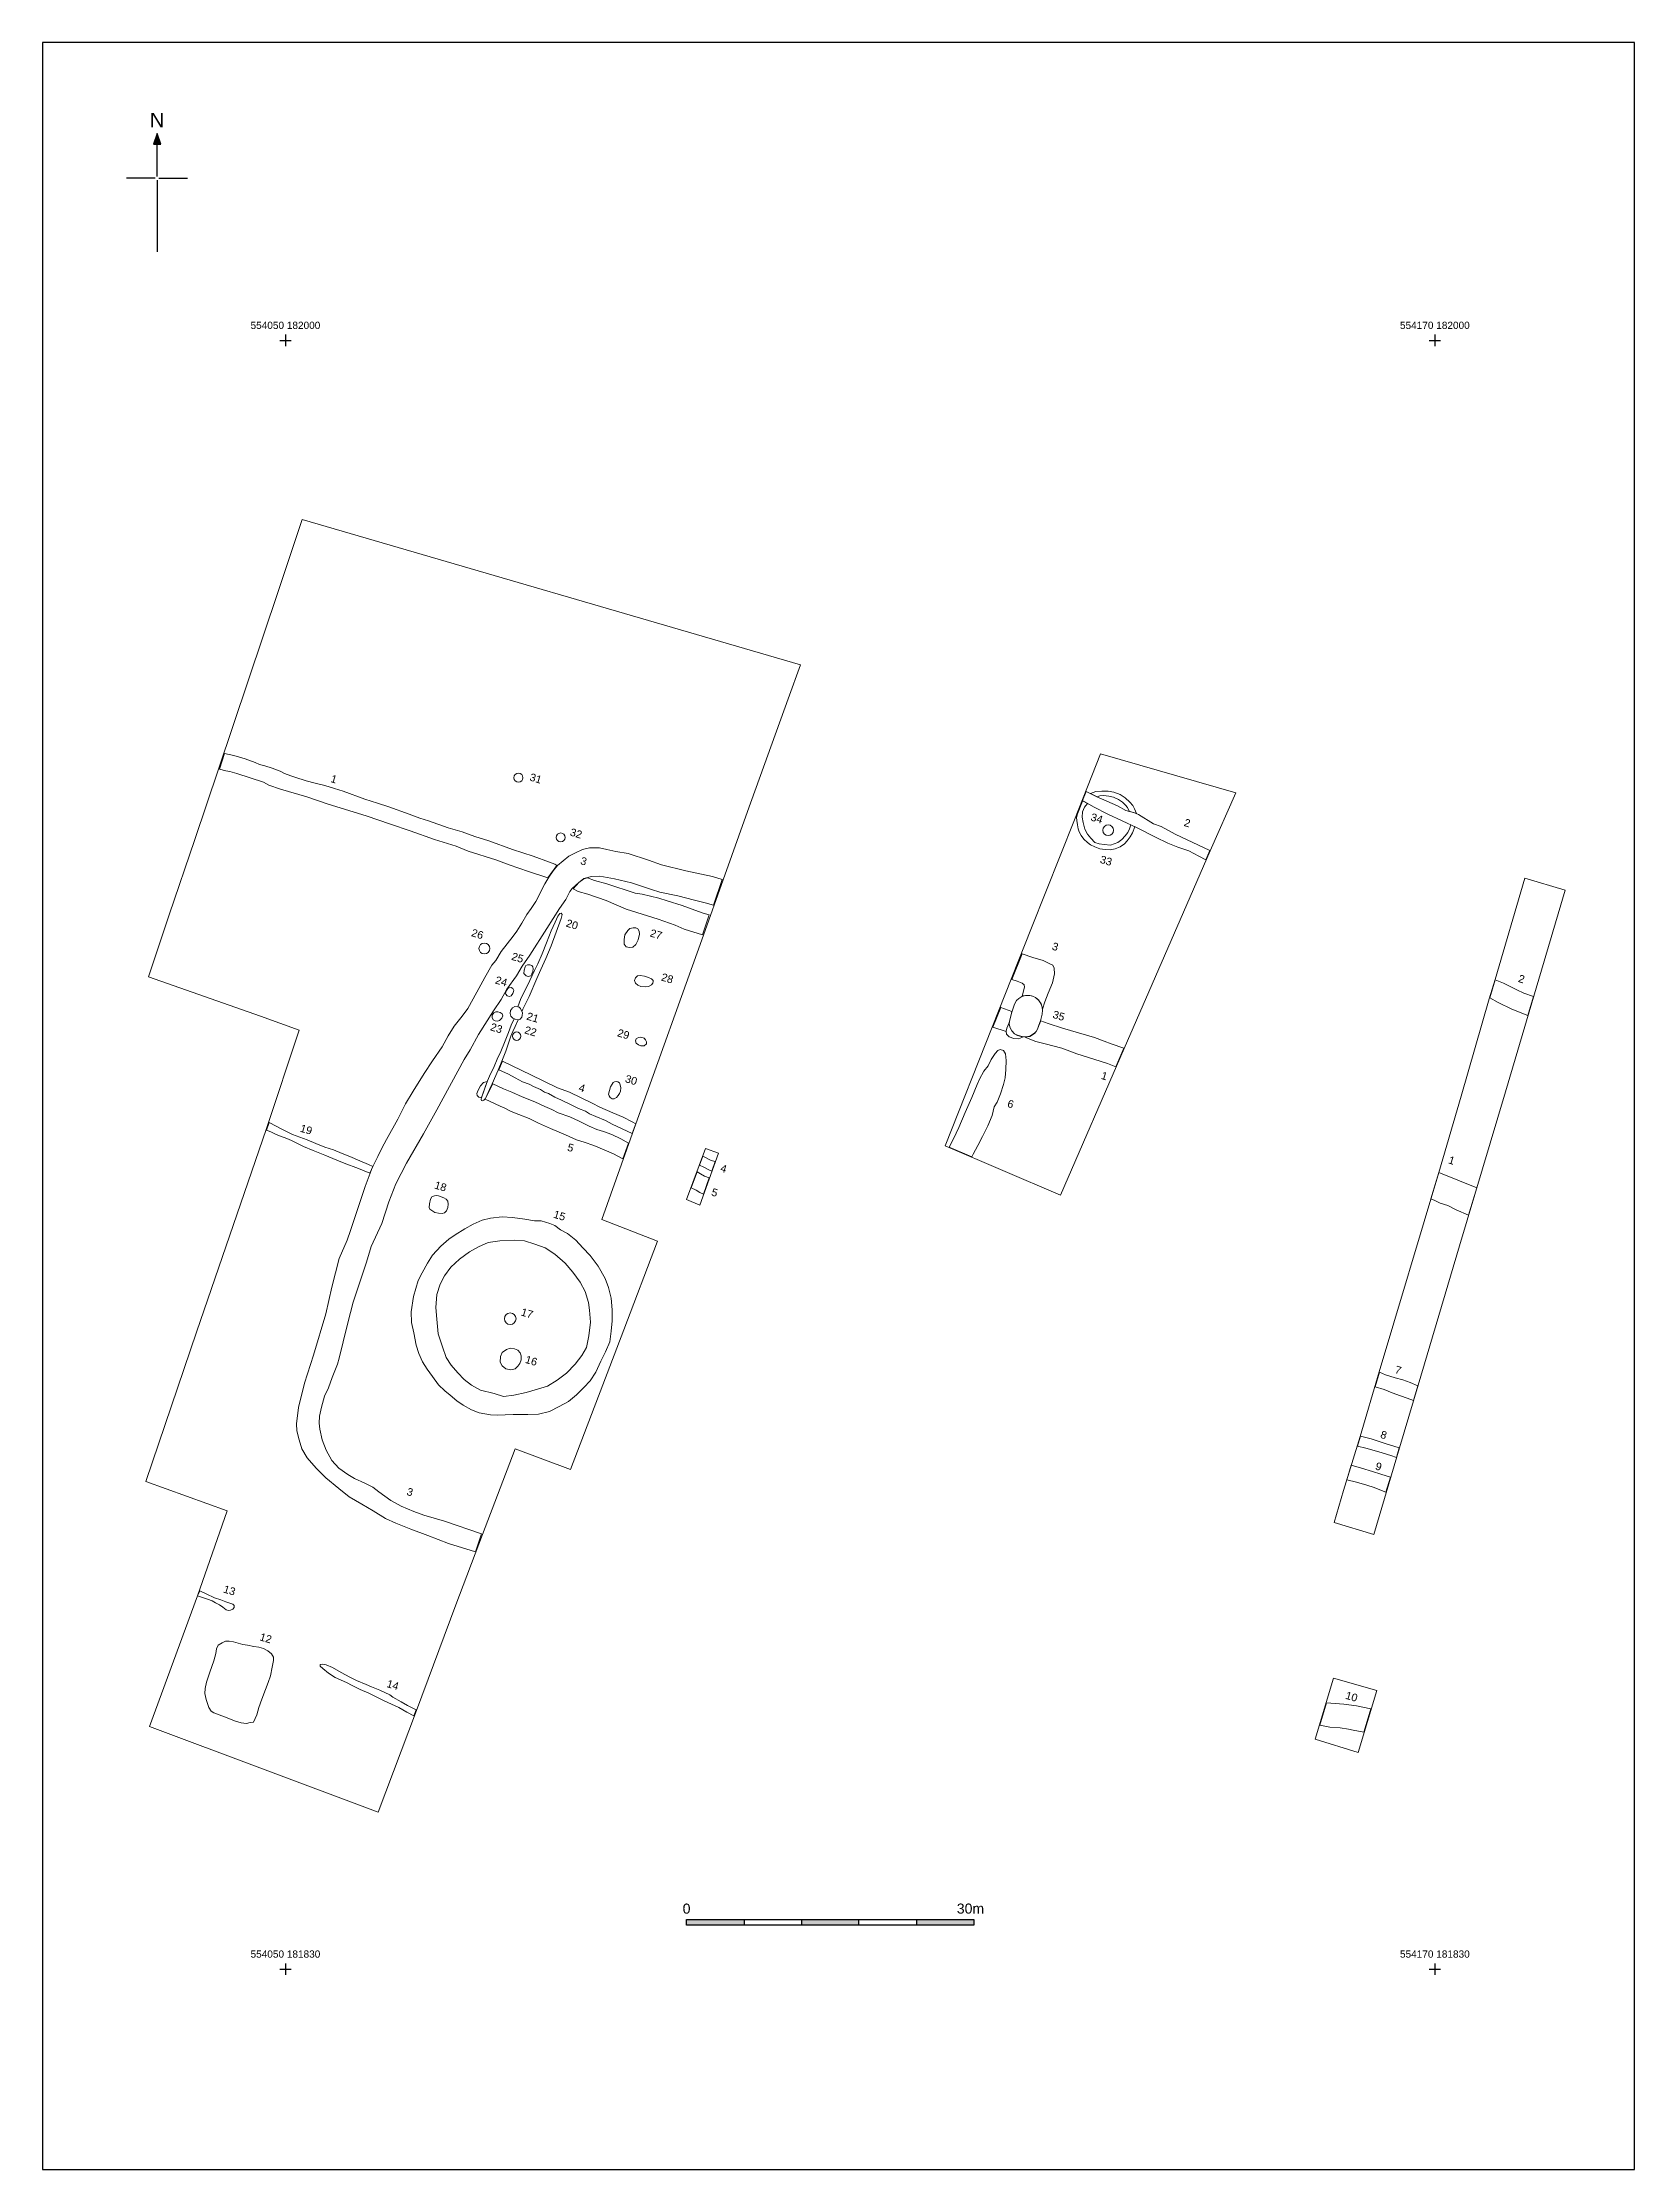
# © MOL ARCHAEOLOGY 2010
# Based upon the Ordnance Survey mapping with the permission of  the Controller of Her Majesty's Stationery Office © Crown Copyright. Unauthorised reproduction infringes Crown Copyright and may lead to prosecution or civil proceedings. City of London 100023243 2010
# Model space of a CAD drawing. Extents: x 554025 to 554191, y 181809 to 182031.
import ezdxf
from ezdxf.enums import TextEntityAlignment as Align

# ---------------------------------------------------------------- set-up
doc = ezdxf.new("R2010")
doc.units = 0
for name, color, linetype in [('10r', 7, 'Continuous'), ('10u', 8, 'Continuous'), ('12r', 7, 'Continuous'), ('13r', 7, 'Continuous'), ('13u', 8, 'Continuous'), ('14r', 7, 'Continuous'), ('14u', 8, 'Continuous'), ('15r', 7, 'Continuous'), ('16r', 7, 'Continuous'), ('17r', 7, 'Continuous'), ('18r', 7, 'Continuous'), ('19r', 7, 'Continuous'), ('19u', 8, 'Continuous'), ('1r', 7, 'Continuous'), ('1u', 8, 'Continuous'), ('20r', 7, 'Continuous'), ('20u', 8, 'Continuous'), ('21r', 7, 'Continuous'), ('22r', 7, 'Continuous'), ('23r', 7, 'Continuous'), ('24r', 7, 'Continuous'), ('25r', 7, 'Continuous'), ('26r', 7, 'Continuous'), ('27r', 7, 'Continuous'), ('28r', 7, 'Continuous'), ('29r', 7, 'Continuous'), ('2r', 7, 'Continuous'), ('2u', 8, 'Continuous'), ('30r', 7, 'Continuous'), ('31r', 7, 'Continuous'), ('32r', 7, 'Continuous'), ('33r', 7, 'Continuous'), ('34r', 7, 'Continuous'), ('34u', 8, 'Continuous'), ('35r', 7, 'Continuous'), ('3r', 7, 'Continuous'), ('3u', 8, 'Continuous'), ('4r', 7, 'Continuous'), ('4u', 8, 'Continuous'), ('5r', 7, 'Continuous'), ('5u', 8, 'Continuous'), ('6r', 7, 'Continuous'), ('6u', 8, 'Continuous'), ('7r', 7, 'Continuous'), ('7u', 8, 'Continuous'), ('8r', 7, 'Continuous'), ('8u', 8, 'Continuous'), ('9r', 7, 'Continuous'), ('9u', 8, 'Continuous'), ('GRID1', 2, 'Continuous'), ('NORTH1', 7, 'Continuous'), ('SCALE', 7, 'Continuous'), ('TRENCHEDGE', 1, 'Continuous')]:
    doc.layers.add(name, color=color, linetype=linetype)
doc.styles.add('ARIAL', font='ARIAL.TTF')
doc.styles.get("Standard").update_dxf_attribs({"font": 'ARIAL.TTF'})

# ---------------------------------------------------------------- blocks, each defined once
blk = doc.blocks.new('A1_ARCHIVE_PLOT_IMAGE_AREA')
blk.add_lwpolyline([(20, 761.44), (20, 21.44), (574, 21.44), (574, 761.44)], close=True)
blk = doc.blocks.new('NORTH1')
at = {"layer": 'NORTH1'}
for p, q in [((0, 1.579), (-0.125, 1.204)), ((0.125, 1.204), (0, 1.579)), ((0, 0.079), (0, 1.579)), ((-0.125, 1.204), (0.125, 1.204)), ((-0.062, 0.016), (-1.062, 0.016)), ((0.062, 0.016), (1.062, 0.016)), ((0, -0.046), (0, -2.546))]:
    blk.add_line(p, q, dxfattribs=at)
blk.add_solid([(0.125, 1.204), (-0.125, 1.204), (0, 1.579)], dxfattribs=at)
blk.add_text('N', height=0.5, dxfattribs=at).set_placement((0, 1.794), align=Align.CENTER)
blk = doc.blocks.new('SCALE')
at = {"layer": 'SCALE'}
blk.add_hatch(color=256, dxfattribs=at).paths.add_polyline_path([(2, 0), (2, 0.2), (0, 0.2), (0, 0)])
for p, q in [((0, 0.2), (10, 0.2)), ((0, 0), (0, 0.2)), ((10, 0), (0, 0)), ((2, 0.2), (2, 0)), ((4, 0.2), (4, 0)), ((6, 0), (6, 0.2)), ((8, 0.2), (8, 0)), ((10, 0.2), (10, 0))]:
    blk.add_line(p, q, dxfattribs=at)
for points in [[(6, 0.2), (4, 0.2), (6, 0), (4, 0)], [(10, 0.2), (8, 0.2), (10, 0), (8, 0)]]:
    blk.add_solid(points, dxfattribs=at)
blk.add_text('0', height=0.35, dxfattribs=at).set_placement((0, 0.4), align=Align.CENTER)
at = {"layer": 'SCALE', "flags": 4}
blk.add_attdef('10M', (9.404, 0.402), '', height=0.35, dxfattribs=at)
blk = doc.blocks.new('GRID1')
at = {"layer": 'GRID1'}
for points in [[(-2, 0), (2, 0)], [(0, 2), (0, -2)]]:
    blk.add_lwpolyline(points, dxfattribs=at)
at = {"layer": 'GRID1', "style": 'ARIAL'}
for tag, flags, p in [('GRID', 8, (0, 4)), ('DP', 9, (0, 0))]:
    blk.add_attdef(tag, text='', height=2.5, dxfattribs=dict(at, flags=flags)).set_placement(p, align=Align.CENTER)

msp = doc.modelspace()

# ---------------------------------------------------------------- linework, layer by layer
at = {"layer": '10r', "linetype": 'Continuous', "lineweight": 0}
for points in [[(554158.69, 181857.8), (554160.5, 181857.64), (554161.81, 181857.47), (554163.32, 181857.18)], [(554157.99, 181855.46), (554159.04, 181855.27), (554160.11, 181855.18), (554160.98, 181855.04), (554161.47, 181854.93), (554162.6, 181854.75)]]:
    msp.add_lwpolyline(points, dxfattribs=at)
at = {"layer": '10u', "linetype": 'Continuous', "lineweight": 0}
for points in [[(554158.69, 181857.8), (554157.99, 181855.46)], [(554162.6, 181854.75), (554163.32, 181857.18)]]:
    msp.add_lwpolyline(points, dxfattribs=at)
at = {"layer": '12r', "linetype": 'Continuous', "lineweight": 0}
msp.add_lwpolyline([(554043.4, 181864.07), (554042.99, 181863.82), (554042.8, 181863.43), (554042.74, 181862.96), (554042.54, 181862.17), (554042.12, 181861), (554041.77, 181859.95), (554041.61, 181859.29), (554041.57, 181858.78), (554041.71, 181858.15), (554041.99, 181857.31), (554042.25, 181856.94), (554042.52, 181856.75), (554043.09, 181856.54), (554043.93, 181856.22), (554044.69, 181855.91), (554045.37, 181855.71), (554045.95, 181855.65), (554046.31, 181855.73), (554046.66, 181855.78), (554047, 181856.56), (554047.23, 181857.31), (554047.52, 181858.19), (554047.93, 181859.18), (554048.19, 181859.92), (554048.44, 181860.63), (554048.62, 181861.51), (554048.76, 181862.22), (554048.75, 181862.55), (554048.56, 181862.91), (554048.16, 181863.21), (554047.72, 181863.45), (554047.24, 181863.6), (554046.71, 181863.68), (554046.04, 181863.81), (554045.54, 181863.88), (554045.06, 181864.02), (554044.58, 181864.16), (554044.12, 181864.23), (554043.75, 181864.23)], close=True, dxfattribs=at)
at = {"layer": '13r', "linetype": 'Continuous', "lineweight": 0}
msp.add_lwpolyline([(554041.05, 181869.49), (554041.72, 181869.17), (554042.59, 181868.77), (554043.26, 181868.53), (554043.78, 181868.35), (554044.1, 181868.25), (554044.52, 181868.11), (554044.66, 181867.97), (554044.66, 181867.74), (554044.5, 181867.58), (554044.28, 181867.46), (554044.06, 181867.43), (554043.81, 181867.51), (554043.45, 181867.78), (554043.13, 181868.01), (554042.71, 181868.25), (554042.35, 181868.43), (554041.85, 181868.6), (554041.44, 181868.77), (554040.82, 181868.95)], dxfattribs=at)
at = {"layer": '13u', "linetype": 'Continuous', "lineweight": 0}
msp.add_lwpolyline([(554041.05, 181869.49), (554040.82, 181868.95)], dxfattribs=at)
at = {"layer": '14r', "linetype": 'Continuous', "lineweight": 0}
msp.add_lwpolyline([(554063.64, 181857.07), (554062.74, 181857.52), (554062.08, 181857.89), (554061.22, 181858.4), (554060.89, 181858.62), (554059.86, 181859.11), (554059, 181859.45), (554058.43, 181859.72), (554057.41, 181860.14), (554056.73, 181860.46), (554055.81, 181860.97), (554054.92, 181861.5), (554054.24, 181861.76), (554053.82, 181861.83), (554053.64, 181861.79), (554053.63, 181861.62), (554053.91, 181861.37), (554054.48, 181860.88), (554055.2, 181860.45), (554056.39, 181859.93), (554056.98, 181859.61), (554057.81, 181859.2), (554058.69, 181858.8), (554060.25, 181858.04), (554061.08, 181857.65), (554061.85, 181857.3), (554062.69, 181856.83), (554063.41, 181856.43)], dxfattribs=at)
at = {"layer": '14u', "linetype": 'Continuous', "lineweight": 0}
msp.add_lwpolyline([(554063.41, 181856.43), (554063.64, 181857.07)], dxfattribs=at)
at = {"layer": '15r', "linetype": 'Continuous', "lineweight": 0}
for points in [[(554071.41, 181908.39), (554070.53, 181908.19), (554069.59, 181907.77), (554068.74, 181907.26), (554067.73, 181906.63), (554067.07, 181906.18), (554066.21, 181905.45), (554065.36, 181904.53), (554064.82, 181903.7), (554064.29, 181902.69), (554063.87, 181901.89), (554063.38, 181900.22), (554063.13, 181898.61), (554063.15, 181897.49), (554063.41, 181896.42), (554063.66, 181895.11), (554063.93, 181894.27), (554064.31, 181893.39), (554064.78, 181892.61), (554065.37, 181891.85), (554065.99, 181890.97), (554066.63, 181890.37), (554067.19, 181889.91), (554067.88, 181889.3), (554068.57, 181888.86), (554069.42, 181888.37), (554070.21, 181888.08), (554071.42, 181887.84), (554072.11, 181887.81), (554073.78, 181887.89), (554075.3, 181887.9), (554076.42, 181887.92), (554077.56, 181888.22), (554078.58, 181888.73), (554079.56, 181889.26), (554080.4, 181889.94), (554081.16, 181890.71), (554081.83, 181891.39), (554082.4, 181892.32), (554082.92, 181893.47), (554083.43, 181894.43), (554083.86, 181895.46), (554084.02, 181896.58), (554084.11, 181897.67), (554084.1, 181898.83), (554083.99, 181900.03), (554083.74, 181901.16), (554083.38, 181902.08), (554082.64, 181903.37), (554081.81, 181904.49), (554081.06, 181905.3), (554080.31, 181906.1), (554079.45, 181906.77), (554078.7, 181907.17), (554078.13, 181907.63), (554077.61, 181907.84), (554076.7, 181908.11), (554075.99, 181908.09), (554075, 181908.27), (554073.72, 181908.47), (554072.62, 181908.51)], [(554076.04, 181905.68), (554074.96, 181906), (554073.88, 181906.09), (554072.4, 181906.01), (554071.18, 181905.84), (554070.17, 181905.39), (554069.2, 181904.86), (554068.16, 181904.12), (554067.27, 181903.28), (554066.59, 181902.37), (554066.16, 181901.51), (554065.82, 181900.42), (554065.71, 181899.05), (554065.82, 181897.85), (554065.94, 181896.3), (554066.41, 181894.94), (554066.78, 181893.84), (554067.3, 181893.04), (554068, 181892.25), (554068.66, 181891.53), (554069.43, 181890.95), (554070.38, 181890.43), (554071.79, 181890.07), (554072.76, 181889.78), (554073.85, 181889.92), (554075.15, 181890.18), (554076.31, 181890.53), (554077.36, 181890.86), (554078.36, 181891.49), (554079.33, 181892.19), (554080.25, 181893.14), (554080.93, 181894.05), (554081.42, 181894.9), (554081.66, 181896.11), (554081.85, 181897.53), (554081.76, 181898.78), (554081.64, 181899.57), (554081.28, 181900.73), (554080.76, 181901.7), (554080.01, 181902.74), (554079.19, 181903.68), (554078.13, 181904.64), (554077.1, 181905.3)]]:
    msp.add_lwpolyline(points, close=True, dxfattribs=at)
at = {"layer": '16r', "linetype": 'Continuous', "lineweight": 0}
msp.add_lwpolyline([(554073.9, 181894.75), (554073.46, 181894.83), (554073.08, 181894.68), (554072.61, 181894.37), (554072.45, 181893.93), (554072.43, 181893.36), (554072.62, 181892.96), (554073.02, 181892.64), (554073.54, 181892.57), (554074, 181892.67), (554074.28, 181892.95), (554074.47, 181893.21), (554074.62, 181893.6), (554074.62, 181894), (554074.49, 181894.32), (554074.25, 181894.59)], close=True, dxfattribs=at)
at = {"layer": '17r', "linetype": 'Continuous', "lineweight": 0}
msp.add_circle((554073.47, 181897.89), 0.604, dxfattribs=at)
at = {"layer": '18r', "linetype": 'Continuous', "lineweight": 0}
msp.add_lwpolyline([(554065.97, 181910.71), (554066.52, 181910.5), (554066.77, 181910.38), (554066.95, 181910.15), (554066.99, 181909.84), (554066.94, 181909.5), (554066.81, 181909.16), (554066.59, 181908.95), (554066.35, 181908.87), (554065.97, 181908.89), (554065.59, 181908.98), (554065.27, 181909.19), (554065.09, 181909.33), (554065.01, 181909.49), (554065.03, 181909.87), (554065.13, 181910.37), (554065.27, 181910.62), (554065.55, 181910.72), (554065.78, 181910.74)], close=True, dxfattribs=at)
at = {"layer": '19r', "linetype": 'Continuous', "lineweight": 0}
for points in [[(554048.31, 181918.36), (554049.7, 181917.63), (554050.75, 181917.1), (554052.26, 181916.55), (554053.18, 181916.16), (554054.1, 181915.78), (554055.02, 181915.51), (554055.91, 181915.14), (554056.74, 181914.82), (554057.78, 181914.37), (554058.66, 181913.97), (554059.11, 181913.77)], [(554051.89, 181915.87), (554051.27, 181916.17), (554050.63, 181916.49), (554050.15, 181916.7), (554049.5, 181916.93), (554049.03, 181917.12), (554048.49, 181917.39), (554048.02, 181917.58)], [(554058.8, 181913.09), (554057.64, 181913.56), (554056.14, 181914.14), (554054.95, 181914.62), (554054.1, 181914.96), (554052.9, 181915.46)]]:
    msp.add_lwpolyline(points, dxfattribs=at)
at = {"layer": '19u', "linetype": 'Continuous', "lineweight": 0}
for points in [[(554048.31, 181918.36), (554048.02, 181917.58)], [(554051.89, 181915.87), (554052.9, 181915.46)], [(554059.11, 181913.77), (554058.8, 181913.09)]]:
    msp.add_lwpolyline(points, dxfattribs=at)
at = {"layer": '1r', "linetype": 'Continuous', "lineweight": 0}
for points in [[(554043.64, 181956.9), (554044.61, 181956.69), (554045.81, 181956.31), (554046.83, 181955.95), (554047.29, 181955.72), (554047.84, 181955.6), (554048.61, 181955.34), (554049.45, 181955.03), (554049.92, 181954.79), (554050.57, 181954.55), (554050.99, 181954.4), (554052.15, 181954.04), (554053.09, 181953.77), (554054.1, 181953.54), (554055.13, 181953.22), (554056.02, 181952.95), (554058.3, 181952.13), (554059.62, 181951.7), (554060.8, 181951.31), (554062.91, 181950.54), (554064.04, 181950.12), (554064.94, 181949.86), (554066.99, 181949.11), (554068.44, 181948.7), (554069.76, 181948.23), (554071.23, 181947.76), (554073.72, 181946.85), (554075.88, 181946.15), (554077.57, 181945.53), (554078.14, 181945.32), (554078.35, 181945.18)], [(554077.39, 181943.91), (554075.39, 181944.55), (554073.37, 181945.25), (554071.95, 181945.79), (554069.08, 181946.7), (554067.84, 181947.22), (554065.56, 181947.9), (554063.03, 181948.81), (554060.96, 181949.52), (554058.43, 181950.39), (554054.47, 181951.61), (554052.23, 181952.35), (554049.5, 181953.16), (554048.27, 181953.57), (554047.71, 181953.89), (554044.93, 181954.8), (554044.18, 181955), (554043.77, 181955.06), (554043.11, 181955.26)], [(554093.55, 181937.95), (554091.63, 181938.54), (554090.7, 181938.95), (554088.9, 181939.58), (554085.58, 181940.65), (554083.48, 181941.55), (554081.56, 181942.19), (554080.57, 181942.47), (554080.03, 181942.75)], [(554081.54, 181943.91), (554082.25, 181943.64), (554083.57, 181943.27), (554086.5, 181942.3), (554087.26, 181942.19), (554089, 181941.77), (554089.87, 181941.51), (554091.42, 181941.03), (554092.74, 181940.54), (554093.6, 181940.23), (554094.24, 181940.04)], [(554124.68, 181930.38), (554125.83, 181929.95)], [(554123.85, 181928.32), (554125.23, 181927.86)], [(554136.68, 181924.18), (554135.84, 181924.51), (554133.72, 181925.2), (554132.61, 181925.53), (554131.07, 181926.13), (554129.3, 181926.59), (554128.33, 181926.82), (554127.2, 181927.28)], [(554128.85, 181928.97), (554129.62, 181928.69), (554131.13, 181928.23), (554134.46, 181927.24), (554135.49, 181926.85), (554136.21, 181926.58), (554137.53, 181926.12)], [(554170.41, 181913.15), (554174.39, 181911.56)], [(554169.59, 181910.39), (554170.01, 181910.21), (554170.55, 181909.96), (554171.36, 181909.69), (554172.23, 181909.26), (554173.51, 181908.7)]]:
    msp.add_lwpolyline(points, dxfattribs=at)
at = {"layer": '1u', "linetype": 'Continuous', "lineweight": 0}
for points in [[(554043.64, 181956.9), (554043.11, 181955.26)], [(554078.35, 181945.18), (554077.39, 181943.91)], [(554081.54, 181943.91), (554081.17, 181943.81), (554080.63, 181943.41), (554080.03, 181942.75)], [(554094.24, 181940.04), (554093.55, 181937.95)], [(554124.68, 181930.38), (554123.85, 181928.32)], [(554125.23, 181927.86), (554125.23, 181927.89), (554125.31, 181928.22), (554125.54, 181928.69), (554125.63, 181929.06), (554125.8, 181929.79), (554125.83, 181929.95)], [(554128.85, 181928.97), (554128.67, 181928.51), (554128.51, 181928.1), (554128.38, 181927.87), (554128.19, 181927.66), (554127.73, 181927.36), (554127.2, 181927.28)], [(554137.53, 181926.12), (554136.68, 181924.18)], [(554170.41, 181913.15), (554169.59, 181910.39)], [(554173.51, 181908.7), (554174.39, 181911.56)]]:
    msp.add_lwpolyline(points, dxfattribs=at)
at = {"layer": '20r', "linetype": 'Continuous', "lineweight": 0}
for points in [[(554074.25, 181930.45), (554074.54, 181931.21), (554074.9, 181931.93), (554075.28, 181932.66), (554075.75, 181933.72), (554076.02, 181934.25), (554076.35, 181934.93), (554076.8, 181935.96), (554077.27, 181937.12), (554077.73, 181938.36), (554078.15, 181939.28), (554078.44, 181939.9), (554078.64, 181940.18), (554078.79, 181940.21), (554078.9, 181940.08), (554078.77, 181939.66), (554078.28, 181938.25), (554077.76, 181936.8), (554077.17, 181935.49), (554076.66, 181934.33), (554076.23, 181933.39), (554075.43, 181931.53), (554074.8, 181930.21), (554074.68, 181929.96)], [(554074.31, 181929.1), (554073.99, 181928.38), (554073.75, 181927.87), (554073.53, 181927.37), (554073.31, 181926.75), (554073.02, 181925.83), (554072.59, 181924.76), (554072.2, 181923.84), (554071.6, 181922.41), (554071.32, 181921.8), (554071.02, 181921.17), (554070.86, 181920.85), (554070.73, 181920.7), (554070.56, 181920.64), (554070.48, 181920.68), (554070.44, 181920.78), (554070.48, 181920.97), (554070.8, 181921.84), (554071.11, 181922.71), (554071.32, 181923.22), (554071.79, 181924.2), (554072.11, 181924.97), (554072.49, 181925.78), (554072.86, 181926.71), (554073.29, 181927.76), (554073.56, 181928.52), (554073.88, 181929.19)]]:
    msp.add_lwpolyline(points, dxfattribs=at)
at = {"layer": '20u', "linetype": 'Continuous', "lineweight": 0}
for points in [[(554073.88, 181929.19), (554073.99, 181929.14), (554074.31, 181929.1)], [(554074.25, 181930.45), (554074.39, 181930.39), (554074.53, 181930.26), (554074.68, 181929.96)]]:
    msp.add_lwpolyline(points, dxfattribs=at)
at = {"layer": '21r', "linetype": 'Continuous', "lineweight": 0}
msp.add_lwpolyline([(554074.25, 181930.45), (554073.95, 181930.46), (554073.71, 181930.35), (554073.51, 181930.07), (554073.46, 181929.73), (554073.52, 181929.45), (554073.73, 181929.27), (554073.99, 181929.15), (554074.29, 181929.1), (554074.5, 181929.17), (554074.69, 181929.36), (554074.73, 181929.53), (554074.74, 181929.82), (554074.64, 181930.05), (554074.53, 181930.26), (554074.39, 181930.39)], close=True, dxfattribs=at)
at = {"layer": '22r', "linetype": 'Continuous', "lineweight": 0}
msp.add_circle((554074.14, 181927.38), 0.437, dxfattribs=at)
at = {"layer": '23r', "linetype": 'Continuous', "lineweight": 0}
msp.add_lwpolyline([(554071.95, 181929.92), (554072.18, 181929.92), (554072.41, 181929.85), (554072.62, 181929.7), (554072.68, 181929.51), (554072.59, 181929.27), (554072.35, 181929.03), (554072.13, 181928.96), (554071.89, 181928.97), (554071.68, 181929.09), (554071.6, 181929.32), (554071.6, 181929.58), (554071.74, 181929.8)], close=True, dxfattribs=at)
at = {"layer": '24r', "linetype": 'Continuous', "lineweight": 0}
msp.add_lwpolyline([(554073.33, 181932.44), (554073.56, 181932.45), (554073.73, 181932.34), (554073.83, 181932.13), (554073.75, 181931.84), (554073.57, 181931.58), (554073.39, 181931.53), (554073.15, 181931.6), (554073, 181931.76), (554072.97, 181931.86), (554073.09, 181932.14), (554073.23, 181932.34)], close=True, dxfattribs=at)
at = {"layer": '25r', "linetype": 'Continuous', "lineweight": 0}
msp.add_lwpolyline([(554075.71, 181934.75), (554075.51, 181934.81), (554075.26, 181934.82), (554075.09, 181934.75), (554075.02, 181934.61), (554074.93, 181934.26), (554074.89, 181933.93), (554074.99, 181933.8), (554075.14, 181933.68), (554075.35, 181933.61), (554075.61, 181933.68), (554075.73, 181933.88), (554075.83, 181934.14), (554075.86, 181934.42), (554075.84, 181934.61)], close=True, dxfattribs=at)
at = {"layer": '26r', "linetype": 'Continuous', "lineweight": 0}
msp.add_circle((554070.77, 181936.53), 0.568, dxfattribs=at)
at = {"layer": '27r', "linetype": 'Continuous', "lineweight": 0}
msp.add_lwpolyline([(554086.57, 181938.68), (554086.3, 181938.7), (554085.97, 181938.62), (554085.73, 181938.42), (554085.45, 181937.97), (554085.36, 181937.46), (554085.38, 181936.98), (554085.59, 181936.72), (554085.93, 181936.62), (554086.28, 181936.68), (554086.58, 181936.94), (554086.84, 181937.45), (554086.97, 181938.03), (554086.93, 181938.33), (554086.78, 181938.58)], close=True, dxfattribs=at)
at = {"layer": '28r', "linetype": 'Continuous', "lineweight": 0}
msp.add_lwpolyline([(554088.38, 181933.18), (554088.21, 181933.36), (554087.9, 181933.49), (554087.48, 181933.63), (554087.03, 181933.71), (554086.76, 181933.66), (554086.54, 181933.47), (554086.45, 181933.19), (554086.53, 181932.91), (554086.78, 181932.71), (554087.11, 181932.58), (554087.57, 181932.53), (554087.89, 181932.57), (554088.21, 181932.74), (554088.34, 181932.92), (554088.4, 181933.07)], close=True, dxfattribs=at)
at = {"layer": '29r', "linetype": 'Continuous', "lineweight": 0}
msp.add_lwpolyline([(554087.44, 181927.16), (554087.1, 181927.26), (554086.87, 181927.25), (554086.61, 181927.09), (554086.54, 181926.88), (554086.63, 181926.64), (554086.87, 181926.46), (554087.12, 181926.36), (554087.44, 181926.37), (554087.69, 181926.59), (554087.7, 181926.79), (554087.58, 181927.01)], close=True, dxfattribs=at)
at = {"layer": '2r', "linetype": 'Continuous', "lineweight": 0}
for points in [[(554133.2, 181951.99), (554134.36, 181951.32), (554135.87, 181950.56), (554138.86, 181949.16), (554140.83, 181948.15), (554142.13, 181947.54), (554143.16, 181947.12), (554144.3, 181946.73), (554145.35, 181946.18), (554146.1, 181945.79)], [(554146.5, 181946.75), (554142.9, 181948.45), (554141.44, 181949.27), (554140.61, 181949.54), (554139.07, 181950.5), (554138.63, 181950.68), (554137.75, 181950.94), (554136.88, 181951.41), (554135.21, 181952.16), (554134.7, 181952.37), (554133.59, 181952.93)], [(554175.75, 181931.37), (554176.6, 181930.88), (554178.04, 181930.19), (554179.71, 181929.52)], [(554176.29, 181933.26), (554177.15, 181932.92), (554178.56, 181932.23), (554179.3, 181931.87), (554180.3, 181931.51)]]:
    msp.add_lwpolyline(points, dxfattribs=at)
at = {"layer": '2u', "linetype": 'Continuous', "lineweight": 0}
for points in [[(554133.59, 181952.93), (554133.2, 181951.99)], [(554146.5, 181946.75), (554146.1, 181945.79)], [(554176.29, 181933.26), (554175.75, 181931.37)], [(554180.3, 181931.51), (554179.71, 181929.52)]]:
    msp.add_lwpolyline(points, dxfattribs=at)
at = {"layer": '30r', "linetype": 'Continuous', "lineweight": 0}
msp.add_lwpolyline([(554084.71, 181922.63), (554084.52, 181922.66), (554084.35, 181922.63), (554084.2, 181922.53), (554084.1, 181922.38), (554083.94, 181922.1), (554083.83, 181921.71), (554083.74, 181921.33), (554083.79, 181921.15), (554083.91, 181920.97), (554084.11, 181920.85), (554084.31, 181920.85), (554084.55, 181920.98), (554084.75, 181921.18), (554084.88, 181921.41), (554084.97, 181921.65), (554085, 181922), (554084.96, 181922.3), (554084.87, 181922.5)], close=True, dxfattribs=at)
at = {"layer": '31r', "linetype": 'Continuous', "lineweight": 0}
msp.add_circle((554074.33, 181954.36), 0.472, dxfattribs=at)
at = {"layer": '32r', "linetype": 'Continuous', "lineweight": 0}
msp.add_circle((554078.74, 181948.12), 0.466, dxfattribs=at)
at = {"layer": '33r', "linetype": 'Continuous', "lineweight": 0}
for points in [[(554133.74, 181951.66), (554133.42, 181951.29), (554133.22, 181950.79), (554133.19, 181950.25), (554133.3, 181949.69), (554133.46, 181948.98), (554133.72, 181948.48), (554134.07, 181948.04), (554134.5, 181947.61), (554134.95, 181947.45), (554135.48, 181947.37), (554136.13, 181947.33), (554136.91, 181947.6), (554137.31, 181947.91), (554137.67, 181948.28), (554137.93, 181948.63), (554138.11, 181949.01), (554138.25, 181949.43)], [(554134.04, 181952.72), (554134.61, 181952.9), (554135.25, 181952.96), (554135.88, 181952.95), (554136.5, 181952.84), (554137.16, 181952.59), (554137.67, 181952.27), (554138.14, 181951.82), (554138.46, 181951.45), (554138.64, 181951.12), (554138.84, 181950.62)], [(554134.74, 181952.37), (554135.03, 181952.47), (554135.42, 181952.51), (554135.98, 181952.44), (554136.45, 181952.33), (554136.98, 181952.07), (554137.4, 181951.79), (554137.69, 181951.5), (554137.92, 181951.24), (554138.08, 181950.86)], [(554138.68, 181949.24), (554138.42, 181948.61), (554138.19, 181948.18), (554137.89, 181947.76), (554137.6, 181947.45), (554137.13, 181947.13), (554136.64, 181946.93), (554136.1, 181946.83), (554135.58, 181946.86), (554135.03, 181946.95), (554134.5, 181947.13), (554134.06, 181947.34), (554133.73, 181947.59), (554133.36, 181947.95), (554133.09, 181948.31), (554132.88, 181948.7), (554132.77, 181949.03), (554132.69, 181949.43), (554132.62, 181949.88), (554132.6, 181950.22)]]:
    msp.add_lwpolyline(points, dxfattribs=at)
at = {"layer": '34r', "linetype": 'Continuous', "lineweight": 0}
msp.add_circle((554135.89, 181948.87), 0.56, dxfattribs=at)
at = {"layer": '34u', "linetype": 'Continuous', "lineweight": 0}
for points in [[(554132.6, 181950.22), (554132.69, 181950.58), (554133.21, 181951.91), (554133.23, 181951.95), (554133.74, 181951.66)], [(554134.74, 181952.37), (554134.04, 181952.72)], [(554138.08, 181950.86), (554138.84, 181950.62)], [(554138.25, 181949.43), (554138.68, 181949.24)]]:
    msp.add_lwpolyline(points, dxfattribs=at)
at = {"layer": '35r', "linetype": 'Continuous', "lineweight": 0}
msp.add_lwpolyline([(554126.88, 181931.52), (554126.57, 181931.3), (554126.33, 181931.09), (554126.12, 181930.73), (554125.97, 181930.31), (554125.81, 181929.79), (554125.64, 181929.07), (554125.56, 181928.65), (554125.67, 181928.26), (554125.84, 181927.94), (554126.11, 181927.63), (554126.44, 181927.47), (554126.91, 181927.33), (554127.27, 181927.3), (554127.73, 181927.37), (554128.19, 181927.68), (554128.38, 181927.88), (554128.51, 181928.11), (554128.67, 181928.52), (554128.84, 181928.97), (554128.99, 181929.67), (554129.04, 181930.1), (554129, 181930.42), (554128.87, 181930.78), (554128.67, 181931.09), (554128.3, 181931.4), (554127.98, 181931.56), (554127.7, 181931.63), (554127.26, 181931.61), (554127.01, 181931.57)], close=True, dxfattribs=at)
at = {"layer": '3r', "linetype": 'Continuous', "lineweight": 0}
for points in [[(554095.58, 181943.73), (554094.57, 181944.03), (554091.79, 181944.64), (554089.27, 181945.26), (554087.9, 181945.76), (554085.77, 181946.43), (554084.51, 181946.64), (554083.57, 181946.88), (554082.8, 181947.02), (554081.75, 181947.04), (554081.03, 181946.87), (554080.28, 181946.5), (554079.59, 181946.16), (554078.98, 181945.67), (554078.42, 181945.2), (554077.95, 181944.62), (554077.51, 181943.99), (554077.08, 181943.27), (554076.15, 181941.43), (554075.67, 181940.69), (554075.19, 181940.07), (554074.67, 181939.17), (554074.17, 181938.34), (554073.76, 181937.82), (554072.52, 181936.2), (554071.98, 181935.26), (554071.55, 181934.8), (554070.82, 181933.5), (554070.2, 181932.37), (554069.61, 181931.27), (554069.06, 181930.25), (554068.44, 181929.46), (554067.63, 181928.44), (554066.98, 181927.4), (554066.35, 181926.28), (554065.36, 181924.79), (554064.5, 181923.48), (554063.32, 181921.64), (554062.54, 181920.3), (554061.73, 181918.73), (554060.55, 181916.61), (554060.07, 181915.7), (554059.64, 181914.82), (554059.07, 181913.63), (554058.33, 181911.7), (554056.78, 181907.08), (554056.44, 181906.08), (554055.62, 181904.17), (554054.86, 181901.17), (554054.21, 181898.41), (554052.92, 181894.09), (554052, 181891.15), (554051.38, 181888.62), (554051.17, 181886.91), (554051.2, 181886.18), (554051.44, 181885.26), (554051.7, 181884.3), (554052.27, 181883.37), (554053.22, 181882.29), (554054.22, 181881.27), (554055.56, 181880.18), (554056.65, 181879.31), (554057.99, 181878.53), (554059.17, 181877.84), (554060.46, 181877.03), (554061.54, 181876.54), (554063.08, 181875.92), (554064.87, 181875.26), (554067.04, 181874.44), (554069.84, 181873.56)], [(554070.48, 181875.44), (554066.61, 181876.76), (554064.45, 181877.37), (554063.42, 181877.76), (554062.07, 181878.33), (554061.01, 181878.9), (554059.76, 181879.82), (554059.14, 181880.3), (554058.3, 181880.72), (554057.22, 181881.21), (554056.5, 181881.63), (554055.59, 181882.28), (554054.86, 181883.09), (554054.25, 181884.16), (554053.85, 181885.25), (554053.59, 181886.35), (554053.51, 181886.98), (554053.56, 181887.72), (554053.76, 181888.67), (554054.09, 181889.8), (554054.48, 181890.66), (554054.89, 181891.76), (554055.43, 181893.16), (554055.62, 181893.78), (554056.04, 181895.49), (554056.5, 181897.46), (554057.06, 181899.62), (554057.61, 181901.19), (554058.11, 181902.73), (554058.47, 181903.78), (554058.96, 181905.41), (554060.06, 181907.83), (554060.81, 181910.1), (554061.54, 181911.95), (554062.65, 181914.13), (554064.41, 181917.2), (554065.79, 181919.7), (554068.66, 181924.95), (554069.29, 181925.94), (554070.15, 181927.55), (554071.73, 181930.01), (554072.51, 181931.21), (554073.13, 181932.29), (554074.14, 181933.68), (554074.73, 181934.69), (554075.5, 181935.85), (554077.3, 181938.63), (554078.63, 181940.69), (554079.26, 181941.64), (554079.68, 181942.49), (554079.94, 181942.79), (554080.63, 181943.43), (554081.17, 181943.82), (554081.96, 181944.05), (554082.82, 181944.09), (554084.34, 181943.81), (554086.13, 181943.4), (554088.21, 181942.7), (554089.09, 181942.4), (554090.96, 181942.01), (554092.69, 181941.58), (554093.83, 181941.28), (554094.7, 181941.07)], [(554126.93, 181935.97), (554128.03, 181935.58), (554129.1, 181935.26), (554129.75, 181934.96), (554130.1, 181934.8), (554130.25, 181934.48), (554130.28, 181933.87), (554130.07, 181932.96), (554129.62, 181931.88), (554129.29, 181930.98), (554129.04, 181930.2)], [(554125.83, 181933.28), (554126.41, 181933.11), (554126.93, 181932.92), (554127.12, 181932.74), (554127.17, 181932.48), (554126.91, 181931.55)], [(554125.55, 181928.69), (554125.31, 181928.22), (554125.24, 181927.89), (554125.28, 181927.59), (554125.57, 181927.32), (554126.06, 181927.14), (554126.55, 181927.1), (554127.04, 181927.3)]]:
    msp.add_lwpolyline(points, dxfattribs=at)
at = {"layer": '3u', "linetype": 'Continuous', "lineweight": 0}
for points in [[(554095.58, 181943.73), (554094.7, 181941.07)], [(554125.83, 181933.28), (554126.93, 181935.97)], [(554126.91, 181931.55), (554126.99, 181931.59), (554127.33, 181931.63), (554127.67, 181931.64), (554127.9, 181931.59), (554128, 181931.56), (554128.31, 181931.41), (554128.66, 181931.12), (554128.74, 181931.01), (554128.89, 181930.77), (554129.02, 181930.41), (554129.04, 181930.2)], [(554125.55, 181928.69), (554125.55, 181928.62), (554125.67, 181928.25), (554125.84, 181927.93), (554126.1, 181927.62), (554126.44, 181927.46), (554126.91, 181927.31), (554127.04, 181927.3)], [(554070.48, 181875.44), (554069.84, 181873.56)]]:
    msp.add_lwpolyline(points, dxfattribs=at)
at = {"layer": '4r', "linetype": 'Continuous', "lineweight": 0}
for points in [[(554072.65, 181924.77), (554075.61, 181923.33), (554078.41, 181921.98), (554079.65, 181921.53), (554082.01, 181920.39), (554082.81, 181919.98), (554084.17, 181919.39), (554085.26, 181918.91), (554086.2, 181918.43), (554086.57, 181918.22)], [(554086.2, 181917.21), (554085.17, 181917.7), (554084.12, 181918.21), (554083.42, 181918.56), (554082.39, 181918.98), (554081.75, 181919.28), (554081.31, 181919.55), (554080.58, 181919.83), (554079.9, 181920.19), (554078.82, 181920.71), (554078.14, 181921), (554077.47, 181921.4), (554077.04, 181921.55), (554076.62, 181921.81), (554075.91, 181922.13), (554075.46, 181922.36), (554074.75, 181922.63), (554073.98, 181923.03), (554073.28, 181923.4), (554072.27, 181923.88)], [(554093.23, 181913.9), (554093.69, 181913.7), (554094.13, 181913.47), (554094.5, 181913.29)], [(554093.58, 181914.85), (554094.46, 181914.41), (554094.85, 181914.29)]]:
    msp.add_lwpolyline(points, dxfattribs=at)
at = {"layer": '4u', "linetype": 'Continuous', "lineweight": 0}
for points in [[(554072.65, 181924.77), (554072.27, 181923.88)], [(554086.57, 181918.22), (554086.2, 181917.21)], [(554093.58, 181914.85), (554093.23, 181913.9)], [(554094.85, 181914.29), (554094.5, 181913.29)]]:
    msp.add_lwpolyline(points, dxfattribs=at)
at = {"layer": '5r', "linetype": 'Continuous', "lineweight": 0}
for points in [[(554071.06, 181922.64), (554070.67, 181922.56), (554070.37, 181922.21), (554070.13, 181921.76), (554069.99, 181921.39), (554070.01, 181921.19), (554070.2, 181921.03), (554070.46, 181920.96)], [(554071.64, 181922.41), (554072.77, 181921.87), (554073.63, 181921.53), (554074.7, 181921.05), (554076.04, 181920.53), (554077.07, 181920.03), (554077.82, 181919.72), (554078.48, 181919.38), (554079.69, 181918.97), (554080.65, 181918.51), (554081.71, 181918), (554082.51, 181917.65), (554083.2, 181917.42), (554084.06, 181917.1), (554085.01, 181916.68), (554085.8, 181916.22)], [(554085.23, 181914.59), (554084.26, 181915.1), (554083.28, 181915.51), (554082.18, 181915.98), (554081.19, 181916.33), (554080.38, 181916.57), (554079.24, 181917.07), (554077.69, 181917.73), (554076.42, 181918.31), (554075.43, 181918.77), (554074.37, 181919.2), (554073.57, 181919.52), (554072.84, 181919.91), (554072.43, 181920.06), (554071.89, 181920.33), (554071.37, 181920.57), (554070.86, 181920.81)], [(554092.36, 181911.55), (554092.88, 181911.3), (554093.27, 181911.07), (554093.65, 181910.9)], [(554092.98, 181913.22), (554093.32, 181913), (554093.76, 181912.78), (554094.25, 181912.58)]]:
    msp.add_lwpolyline(points, dxfattribs=at)
at = {"layer": '5u', "linetype": 'Continuous', "lineweight": 0}
for points in [[(554071.06, 181922.64), (554070.46, 181920.96)], [(554071.64, 181922.41), (554070.86, 181920.81)], [(554085.8, 181916.22), (554085.23, 181914.59)], [(554092.98, 181913.22), (554092.36, 181911.55)], [(554094.25, 181912.58), (554093.65, 181910.9)]]:
    msp.add_lwpolyline(points, dxfattribs=at)
at = {"layer": '6r', "linetype": 'Continuous', "lineweight": 0}
msp.add_lwpolyline([(554119.28, 181915.78), (554119.73, 181916.67), (554120.29, 181917.85), (554120.97, 181919.42), (554121.67, 181920.97), (554122.22, 181922.35), (554122.45, 181922.9), (554122.91, 181923.73), (554123.35, 181924.29), (554123.69, 181924.96), (554124.08, 181925.57), (554124.38, 181925.89), (554124.62, 181926), (554124.97, 181925.89), (554125.18, 181925.55), (554125.25, 181924.84), (554125.22, 181923.91), (554125.13, 181923.04), (554124.95, 181922.33), (554124.67, 181921.37), (554124.3, 181920.48), (554123.98, 181919.99), (554123.79, 181919.11), (554123.33, 181918.02), (554122.79, 181916.9), (554122.27, 181915.98), (554121.79, 181915.08), (554121.67, 181914.77)], dxfattribs=at)
at = {"layer": '6u', "linetype": 'Continuous', "lineweight": 0}
msp.add_lwpolyline([(554121.67, 181914.77), (554119.28, 181915.78)], dxfattribs=at)
at = {"layer": '7r', "linetype": 'Continuous', "lineweight": 0}
for points in [[(554164.23, 181892.31), (554164.86, 181892.03), (554165.85, 181891.73), (554166.65, 181891.5), (554167.43, 181891.22), (554168.22, 181890.9)], [(554163.78, 181890.79), (554164.7, 181890.49), (554165.54, 181890.15), (554166.4, 181889.83), (554167.1, 181889.6), (554167.77, 181889.36)]]:
    msp.add_lwpolyline(points, dxfattribs=at)
at = {"layer": '7u', "linetype": 'Continuous', "lineweight": 0}
for points in [[(554164.23, 181892.31), (554163.78, 181890.79)], [(554168.22, 181890.9), (554167.77, 181889.36)]]:
    msp.add_lwpolyline(points, dxfattribs=at)
at = {"layer": '8r', "linetype": 'Continuous', "lineweight": 0}
for points in [[(554162.23, 181885.62), (554163.34, 181885.35), (554164.83, 181884.88), (554166.28, 181884.41)], [(554161.93, 181884.59), (554162.78, 181884.37), (554164.15, 181883.99), (554165.42, 181883.61), (554165.99, 181883.41)]]:
    msp.add_lwpolyline(points, dxfattribs=at)
at = {"layer": '8u', "linetype": 'Continuous', "lineweight": 0}
for points in [[(554162.23, 181885.62), (554161.93, 181884.59)], [(554166.28, 181884.41), (554165.99, 181883.41)]]:
    msp.add_lwpolyline(points, dxfattribs=at)
at = {"layer": '9r', "linetype": 'Continuous', "lineweight": 0}
for points in [[(554161.28, 181882.59), (554162.34, 181882.28), (554163.48, 181881.94), (554164.36, 181881.68), (554165.36, 181881.36)], [(554160.81, 181881.07), (554161.82, 181880.84), (554162.9, 181880.52), (554163.67, 181880.26), (554164.43, 181879.97), (554164.89, 181879.79)]]:
    msp.add_lwpolyline(points, dxfattribs=at)
at = {"layer": '9u', "linetype": 'Continuous', "lineweight": 0}
for points in [[(554161.28, 181882.59), (554160.81, 181881.07)], [(554165.36, 181881.36), (554164.89, 181879.79)]]:
    msp.add_lwpolyline(points, dxfattribs=at)
at = {"layer": 'TRENCHEDGE', "linetype": 'Continuous', "lineweight": 0, "flags": 128}
for points in [[(554103.77, 181966.15), (554102.47, 181962.59), (554098.25, 181950.83), (554095.7, 181943.71), (554093.63, 181937.93), (554086.59, 181918.22), (554083.02, 181908.25), (554088.83, 181905.98), (554085.33, 181896.72), (554079.77, 181882.14), (554074, 181884.32), (554070.58, 181875.38), (554067.8, 181868.04), (554063.69, 181857), (554059.69, 181846.39), (554035.8, 181855.31), (554040.81, 181868.98), (554043.93, 181877.82), (554035.41, 181880.9), (554040.75, 181896.6), (554047.98, 181917.65), (554051.43, 181928.02), (554047.39, 181929.45), (554035.69, 181933.57), (554037.86, 181940.03), (554040.54, 181947.9), (554043.02, 181955.25), (554049.24, 181973.79), (554051.76, 181981.32)], [(554149.21, 181952.77), (554146.56, 181946.74), (554143.76, 181940.33), (554137.57, 181926.1), (554130.92, 181910.8), (554118.86, 181915.93), (554123.77, 181928.32), (554127.89, 181938.7), (554132.39, 181949.97), (554135.09, 181956.84)]]:
    msp.add_lwpolyline(points, close=True, dxfattribs=at)
at = {"layer": 'TRENCHEDGE', "linetype": 'Continuous', "lineweight": 0}
for points in [[(554183.61, 181942.63), (554179.4, 181943.88), (554176.29, 181933.3), (554175.67, 181931.26), (554172.74, 181921.1), (554170.4, 181913.14), (554164.2, 181892.36), (554162.19, 181885.59), (554160.45, 181879.97), (554159.5, 181876.61), (554163.62, 181875.37), (554166.31, 181884.42), (554168.27, 181890.96), (554172.58, 181905.5), (554177.39, 181921.57)], [(554093.85, 181915.67), (554091.88, 181910.32), (554093.27, 181909.75), (554095.2, 181915.17)], [(554162.01, 181852.62), (554157.52, 181853.99), (554159.42, 181860.38), (554163.93, 181859.08), (554162.01, 181852.62)]]:
    msp.add_lwpolyline(points, close=True, dxfattribs=at)

# ---------------------------------------------------------------- block references
at = {"xscale": 0.3, "yscale": 0.3, "zscale": 0.3}
msp.add_blockref('A1_ARCHIVE_PLOT_IMAGE_AREA', (554018.64, 181802.66), dxfattribs=at)
at = {"layer": 'GRID1', "xscale": 0.3, "yscale": 0.3, "zscale": 0.3}
for p, values in [((554050, 182000), {'GRID': '554050 182000'}), ((554170, 182000), {'GRID': '554170 182000'}), ((554050, 181830), {'GRID': '554050 181830'}), ((554170, 181830), {'GRID': '554170 181830'})]:
    msp.add_blockref('GRID1', p, dxfattribs=at).add_auto_attribs(values)
at = {"layer": 'NORTH1', "xscale": 3, "yscale": 3, "zscale": 3}
msp.add_blockref('NORTH1', (554036.6, 182016.87), dxfattribs=at)
at = {"layer": 'SCALE', "xscale": 3, "yscale": 3, "zscale": 3}
msp.add_blockref('SCALE', (554091.88, 181834.59), dxfattribs=at).add_auto_attribs({'10M': '30m'})

# ---------------------------------------------------------------- texts
at = {"layer": '10r', "linetype": 'Continuous', "lineweight": 0}
msp.add_text('10', height=0.8, rotation=343.4284, dxfattribs=at).set_placement((554160.6, 181858.24))
at = {"layer": '12r', "linetype": 'Continuous', "lineweight": 0}
msp.add_text('12', height=0.8, rotation=343.4284, dxfattribs=at).set_placement((554047.24, 181864.34))
at = {"layer": '13r', "linetype": 'Continuous', "lineweight": 0}
msp.add_text('13', height=0.8, rotation=343.4284, dxfattribs=at).set_placement((554043.45, 181869.33))
at = {"layer": '14r', "linetype": 'Continuous', "lineweight": 0}
msp.add_text('14', height=0.8, rotation=343.4284, dxfattribs=at).set_placement((554060.5, 181859.46))
at = {"layer": '15r', "linetype": 'Continuous', "lineweight": 0}
msp.add_text('15', height=0.8, rotation=343.4284, dxfattribs=at).set_placement((554077.91, 181908.45))
at = {"layer": '16r', "linetype": 'Continuous', "lineweight": 0}
msp.add_text('16', height=0.8, rotation=343.4284, dxfattribs=at).set_placement((554074.96, 181893.3))
at = {"layer": '17r', "linetype": 'Continuous', "lineweight": 0}
msp.add_text('17', height=0.8, rotation=343.4284, dxfattribs=at).set_placement((554074.52, 181898.25))
at = {"layer": '18r', "linetype": 'Continuous', "lineweight": 0}
msp.add_text('18', height=0.8, rotation=343.4284, dxfattribs=at).set_placement((554065.49, 181911.5))
at = {"layer": '19r', "linetype": 'Continuous', "lineweight": 0}
msp.add_text('19', height=0.8, rotation=343.4284, dxfattribs=at).set_placement((554051.46, 181917.43))
at = {"layer": '1r', "linetype": 'Continuous', "lineweight": 0}
for p in [(554054.65, 181953.92), (554135.09, 181922.94), (554171.35, 181914.12)]:
    msp.add_text('1', height=0.8, rotation=343.4284, dxfattribs=at).set_placement(p)
at = {"layer": '20r', "linetype": 'Continuous', "lineweight": 0}
msp.add_text('20', height=0.8, rotation=343.4284, dxfattribs=at).set_placement((554079.22, 181938.84))
at = {"layer": '21r', "linetype": 'Continuous', "lineweight": 0}
msp.add_text('21', height=0.8, rotation=343.4284, dxfattribs=at).set_placement((554075.11, 181929.13))
at = {"layer": '22r', "linetype": 'Continuous', "lineweight": 0}
msp.add_text('22', height=0.8, rotation=343.4284, dxfattribs=at).set_placement((554074.89, 181927.69))
at = {"layer": '23r', "linetype": 'Continuous', "lineweight": 0}
msp.add_text('23', height=0.8, rotation=343.4284, dxfattribs=at).set_placement((554071.32, 181928.01))
at = {"layer": '24r', "linetype": 'Continuous', "lineweight": 0}
msp.add_text('24', height=0.8, rotation=343.4284, dxfattribs=at).set_placement((554071.83, 181932.9))
at = {"layer": '25r', "linetype": 'Continuous', "lineweight": 0}
msp.add_text('25', height=0.8, rotation=343.4284, dxfattribs=at).set_placement((554073.53, 181935.37))
at = {"layer": '26r', "linetype": 'Continuous', "lineweight": 0}
msp.add_text('26', height=0.8, rotation=343.4284, dxfattribs=at).set_placement((554069.34, 181937.84))
at = {"layer": '27r', "linetype": 'Continuous'}
msp.add_text('27', height=0.8, rotation=343.4284, dxfattribs=at).set_placement((554087.99, 181937.81))
at = {"layer": '28r', "linetype": 'Continuous'}
msp.add_text('28', height=0.8, rotation=343.4284, dxfattribs=at).set_placement((554089.16, 181933.21))
at = {"layer": '29r', "linetype": 'Continuous'}
msp.add_text('29', height=0.8, rotation=343.4284, dxfattribs=at).set_placement((554084.58, 181927.39))
at = {"layer": '2r', "linetype": 'Continuous', "lineweight": 0}
for p in [(554143.74, 181949.34), (554178.64, 181933.06)]:
    msp.add_text('2', height=0.8, rotation=343.4284, dxfattribs=at).set_placement(p)
at = {"layer": '30r', "linetype": 'Continuous', "lineweight": 0}
msp.add_text('30', height=0.8, rotation=343.4284, dxfattribs=at).set_placement((554085.39, 181922.6))
at = {"layer": '31r', "linetype": 'Continuous'}
msp.add_text('31', height=0.8, rotation=343.4284, dxfattribs=at).set_placement((554075.43, 181954.08))
at = {"layer": '32r', "linetype": 'Continuous', "lineweight": 0}
msp.add_text('32', height=0.8, rotation=343.4284, dxfattribs=at).set_placement((554079.64, 181948.34))
at = {"layer": '33r', "linetype": 'Continuous', "lineweight": 0}
msp.add_text('33', height=0.8, rotation=343.4284, dxfattribs=at).set_placement((554134.97, 181945.49))
at = {"layer": '34r', "linetype": 'Continuous', "lineweight": 0}
msp.add_text('34', height=0.8, rotation=343.4284, dxfattribs=at).set_placement((554134, 181949.91))
at = {"layer": '35r', "linetype": 'Continuous', "lineweight": 0}
msp.add_text('35', height=0.8, rotation=343.4284, dxfattribs=at).set_placement((554130.03, 181929.31))
at = {"layer": '3r', "linetype": 'Continuous', "lineweight": 0}
for p in [(554080.73, 181945.35), (554129.96, 181936.43), (554062.59, 181879.51)]:
    msp.add_text('3', height=0.8, rotation=343.4284, dxfattribs=at).set_placement(p)
at = {"layer": '4r', "linetype": 'Continuous', "lineweight": 0}
for p in [(554080.55, 181921.67), (554095.34, 181913.27)]:
    msp.add_text('4', height=0.8, rotation=343.4284, dxfattribs=at).set_placement(p)
at = {"layer": '5r', "linetype": 'Continuous', "lineweight": 0}
for p in [(554079.36, 181915.45), (554094.4, 181910.77)]:
    msp.add_text('5', height=0.8, rotation=343.4284, dxfattribs=at).set_placement(p)
at = {"layer": '6r', "linetype": 'Continuous', "lineweight": 0}
msp.add_text('6', height=0.8, rotation=343.4284, dxfattribs=at).set_placement((554125.3, 181920.01))
at = {"layer": '7r', "linetype": 'Continuous', "lineweight": 0}
msp.add_text('7', height=0.8, rotation=343.4284, dxfattribs=at).set_placement((554165.76, 181892.23))
at = {"layer": '8r', "linetype": 'Continuous', "lineweight": 0}
msp.add_text('8', height=0.8, rotation=343.4284, dxfattribs=at).set_placement((554164.25, 181885.47))
at = {"layer": '9r', "linetype": 'Continuous', "lineweight": 0}
msp.add_text('9', height=0.8, rotation=343.4284, dxfattribs=at).set_placement((554163.72, 181882.17))

doc.saveas('drawing.dxf')
